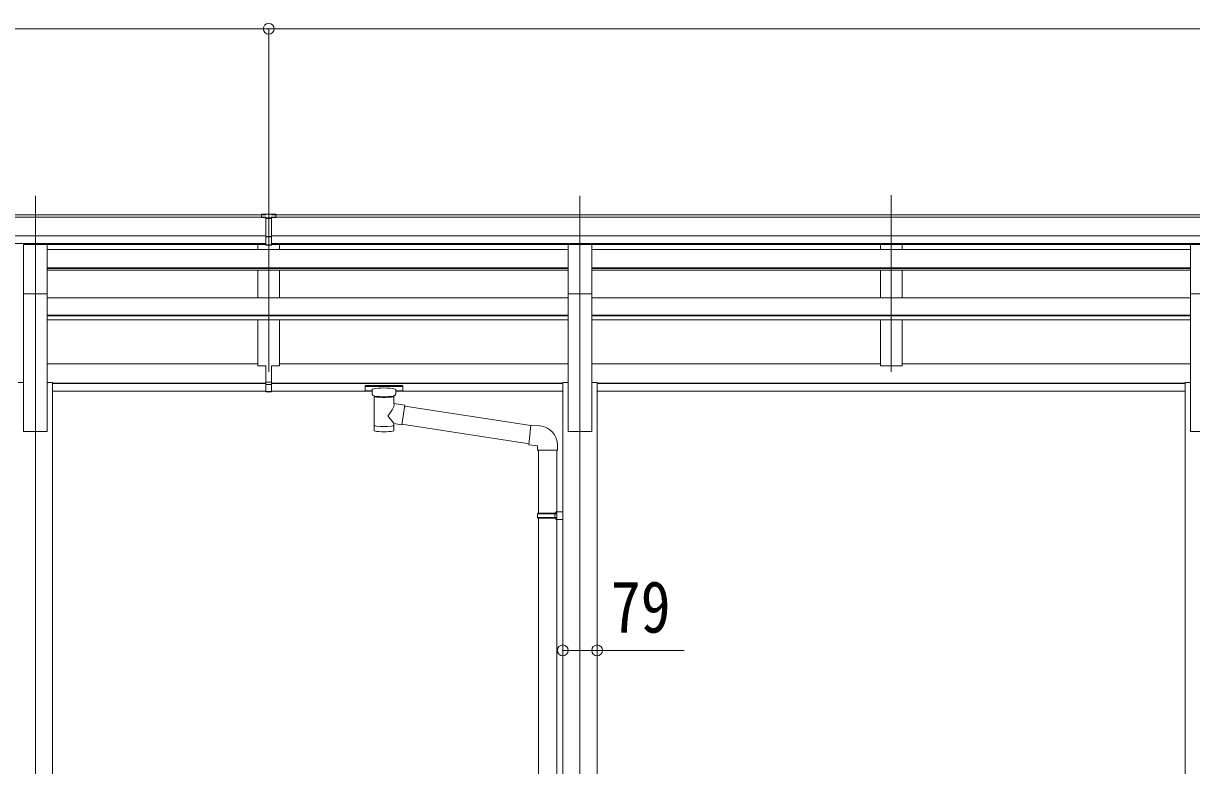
# Model space of a CAD drawing. Units: millimetres at full size. Extents: x -6988 to 7066, y -4877 to 4823.
# Drawn here: x 1289 to 3976, y -445 to 1264 of the extents above; entities that cross this region are included whole.
import ezdxf
from ezdxf.enums import TextEntityAlignment as Align

# ---------------------------------------------------------------- set-up
doc = ezdxf.new("R2010")
doc.units = ezdxf.units.MM
doc.header["$LTSCALE"] = 25
doc.header["$PDMODE"] = 32
doc.header["$PDSIZE"] = 25
for name, color, linetype, lineweight in [('0-1_本体', 4, 'Continuous', 9), ('0-2_部品', 7, 'Continuous', 9), ('0-3_ELV2', 3, 'Continuous', 9), ('0-8_PARTS2', 2, 'Continuous', 9), ('0-A_寸法', 6, 'Continuous', 9)]:
    doc.layers.add(name, color=color, linetype=linetype, lineweight=lineweight)
doc.styles.add('ＭＳ ゴシック', font='')
doc.styles.get('ＭＳ ゴシック').set_extended_font_data('MS Gothic')

msp = doc.modelspace()

# ---------------------------------------------------------------- linework, layer by layer
at = {"layer": '0-1_本体'}
for p, q in [((1846.56, 823.34), (-288.44, 823.34)), ((1846.56, 817.99), (-288.44, 817.99)), ((1859.56, 823.34), (4710.56, 823.34)), ((1859.56, 817.99), (4710.56, 817.99)), ((1846.56, 774.46), (-288.44, 774.46)), ((1846.56, 756.79), (-288.44, 756.79)), ((1343.56, 754.42), (1846.56, 754.42)), ((1828.06, 743.16), (1828.06, 754.42)), ((1859.56, 774.46), (4710.56, 774.46)), ((1859.56, 756.79), (4710.56, 756.79)), ((2541.66, 754.42), (1859.56, 754.42)), ((1878.06, 743.16), (1878.06, 754.42)), ((2596.66, 754.42), (3973.56, 754.42)), ((3260.16, 754.35), (3260.16, 743.16)), ((3310.16, 754.35), (3310.16, 743.16)), ((1343.56, 743.16), (1853.06, 743.16)), ((2541.66, 743.16), (1853.06, 743.16)), ((2596.66, 743.16), (3973.56, 743.16)), ((1343.56, 701.23), (1853.06, 701.23)), ((1343.56, 699.74), (1853.06, 699.74)), ((2541.66, 701.23), (1853.06, 701.23)), ((2541.66, 699.74), (1853.06, 699.74)), ((2596.66, 701.23), (3973.56, 701.23)), ((2596.66, 699.74), (3973.56, 699.74)), ((1343.56, 695.54), (1853.06, 695.54)), ((1828.06, 631.8), (1828.06, 695.54)), ((2541.66, 695.54), (1853.06, 695.54)), ((1878.06, 631.8), (1878.06, 695.54)), ((2596.66, 695.54), (3973.56, 695.54)), ((3260.16, 695.54), (3260.16, 631.8)), ((3310.16, 695.54), (3310.16, 631.8)), ((1288.66, 324.57), (1288.66, 641.36)), ((1343.57, 631.8), (1853.06, 631.8)), ((1343.66, 641.36), (1343.66, 324.57)), ((2541.65, 631.8), (1853.06, 631.8)), ((2541.66, 641.37), (2541.66, 324.58)), ((2596.66, 324.58), (2596.66, 641.37)), ((2596.67, 631.8), (3973.57, 631.8)), ((3973.56, 641.37), (3973.56, 324.58)), ((1343.56, 592.36), (1853.06, 592.36)), ((2541.66, 592.36), (1853.06, 592.36)), ((2596.66, 592.36), (3973.56, 592.36)), ((1343.56, 590.89), (1853.06, 590.89)), ((1343.56, 581.63), (1853.06, 581.63)), ((1828.06, 475.16), (1828.06, 581.63)), ((2541.66, 590.89), (1853.06, 590.89)), ((2541.66, 581.63), (1853.06, 581.63)), ((1878.06, 475.16), (1878.06, 581.63)), ((2596.66, 590.89), (3973.56, 590.89)), ((2596.66, 581.63), (3973.56, 581.63)), ((3260.16, 581.63), (3260.16, 475.14)), ((3310.16, 581.63), (3310.16, 475.14)), ((1828.06, 479.96), (1343.56, 479.96)), ((1846.56, 475.16), (1828.06, 475.16)), ((1859.56, 475.16), (1878.06, 475.16)), ((1859.56, 475.16), (1878.06, 475.16)), ((1878.06, 479.96), (2541.66, 479.96)), ((2596.66, 479.96), (3260.16, 479.96)), ((3260.16, 475.14), (3310.16, 475.14)), ((3310.16, 479.96), (3973.56, 479.96)), ((1288.66, 437.14), (1276.66, 437.14)), ((1355.66, 437.14), (1343.66, 437.14)), ((1355.66, 437.14), (1355.66, -1950.32)), ((1846.56, 435.87), (1355.66, 435.87)), ((1846.56, 434.47), (1355.66, 434.47)), ((1859.56, 435.87), (2529.66, 435.87)), ((1859.56, 434.47), (2529.66, 434.47)), ((2529.66, 437.15), (2541.66, 437.15)), ((2529.66, 437.15), (2529.66, -1950.31)), ((2596.66, 437.15), (2608.66, 437.15)), ((2608.66, 437.15), (2608.66, -1950.31)), ((2608.66, 435.87), (3961.56, 435.87)), ((2608.66, 434.47), (3961.56, 434.47)), ((3961.56, 437.15), (3973.56, 437.15)), ((3961.56, 437.15), (3961.56, -1950.31)), ((1846.56, 417.1), (1355.66, 417.1)), ((1859.56, 417.1), (2091.16, 417.1)), ((2145.16, 417.1), (2529.66, 417.1)), ((2608.66, 417.1), (3961.56, 417.1)), ((1343.66, 324.57), (1288.66, 324.57)), ((2541.66, 324.58), (2596.66, 324.58)), ((3973.56, 324.58), (4028.56, 324.58))]:
    msp.add_line(p, q, dxfattribs=at)
at = {"layer": '0-2_部品'}
for p, q in [((1343.66, 755.09), (1288.66, 755.09)), ((1288.66, 640.93), (1288.66, 755.09)), ((1343.66, 640.93), (1343.66, 755.09)), ((2541.66, 755.1), (2596.66, 755.1)), ((2541.66, 640.94), (2541.66, 755.1)), ((2596.66, 640.94), (2596.66, 755.1)), ((3973.56, 755.1), (4028.56, 755.1)), ((3973.56, 640.94), (3973.56, 755.1)), ((1343.66, 640.93), (1288.66, 640.93)), ((2541.66, 640.94), (2596.66, 640.94)), ((3973.56, 640.94), (4028.56, 640.94)), ((2074.66, 429.21), (2074.66, 418.45)), ((2074.66, 429.02), (2074.66, 427.48)), ((2076.66, 429.88), (2159.66, 429.88)), ((2076.66, 427.7), (2159.66, 427.7)), ((2076.66, 417.79), (2091.16, 417.79)), ((2091.16, 410.98), (2091.16, 421.26)), ((2095.26, 406.48), (2095.24, 326.19)), ((2141.06, 388.91), (2141.06, 406.49)), ((2145.16, 410.98), (2145.16, 421.26)), ((2145.16, 417.79), (2159.66, 417.79)), ((2161.66, 429.21), (2161.66, 418.45)), ((2166.28, 385), (2141.06, 388.91)), ((2166.28, 385), (2159.26, 339.74)), ((2455.63, 338.05), (2165.97, 382.99)), ((2141.08, 326.19), (2141.06, 342.82)), ((2141.06, 342.57), (2159.26, 339.74)), ((2451.97, 296.12), (2159.53, 341.48)), ((2476.58, 337.51), (2455.75, 339.33)), ((2471.66, 281.76), (2517.66, 281.76)), ((2473.66, 281.76), (2473.66, 136.64)), ((2515.66, 281.76), (2515.66, 139.2)), ((2517.66, 281.76), (2517.66, 292.68)), ((2471.66, 134.64), (2472.66, 136.64)), ((2471.66, 134.64), (2515.66, 134.64)), ((2471.66, 134.64), (2471.66, 126.64)), ((2472.66, 136.64), (2515.66, 136.64)), ((2511.18, 134.64), (2510.75, 136.64)), ((2513.66, 139.14), (2529.66, 139.61)), ((2513.66, 137.14), (2513.66, 139.14)), ((2513.66, 137.14), (2515.66, 137.14)), ((2529.66, 139.61), (2529.66, 121.67)), ((2471.66, 126.64), (2515.66, 126.64)), ((2471.66, 126.64), (2472.66, 124.64)), ((2472.66, 124.64), (2515.66, 124.64)), ((2473.66, 124.64), (2473.66, -962.55)), ((2513.66, 122.14), (2513.66, 124.14)), ((2513.66, 122.14), (2529.66, 121.67)), ((2515.66, 122.08), (2515.66, -959.99))]:
    msp.add_line(p, q, dxfattribs=at)
for points in [[(2074.66, 429.21), (2074.7, 429.41), (2074.78, 429.55), (2074.88, 429.64), (2074.98, 429.7), (2075.1, 429.75), (2075.39, 429.81), (2075.89, 429.86), (2076.43, 429.88), (2076.66, 429.88)], [(2074.66, 418.45), (2074.7, 418.26), (2074.78, 418.12), (2074.88, 418.03), (2074.98, 417.97), (2075.1, 417.92), (2075.39, 417.86), (2075.89, 417.81), (2076.43, 417.79), (2076.66, 417.79)], [(2091.2, 411.04), (2091.18, 410.68), (2091.42, 409.73), (2091.94, 408.84), (2092.75, 408), (2093.86, 407.21), (2095.26, 406.48)], [(2141.06, 406.49), (2141.29, 406.59), (2142.65, 407.32), (2143.76, 408.17), (2144.52, 409.04), (2144.98, 409.93), (2145.15, 410.82)], [(2159.66, 429.88), (2160.01, 429.87), (2160.54, 429.85), (2160.99, 429.8), (2161.3, 429.72), (2161.47, 429.62), (2161.59, 429.48), (2161.65, 429.3), (2161.66, 429.21)], [(2159.66, 417.79), (2160.01, 417.79), (2160.54, 417.82), (2160.99, 417.87), (2161.3, 417.95), (2161.47, 418.05), (2161.59, 418.19), (2161.65, 418.37), (2161.66, 418.45)], [(2455.75, 339.33), (2451.74, 293.51), (2471.66, 291.76), (2471.66, 281.76)], [(2511.18, 134.64), (2511.18, 126.64), (2510.75, 124.64)], [(2513.66, 124.14), (2515.66, 124.14), (2515.66, 137.14)]]:
    msp.add_lwpolyline(points, dxfattribs=at)
msp.add_arc((2472.66, 292.68), 45, 0, 85, dxfattribs=at)
for centre, major_axis, ratio, start_param, end_param in [((2076.66, 427.48), (2, 0), 0.109601, 1.5707963, 3.1415927), ((2118.16, 421.26), (27, 0), 0.122176, 6.2831853, 9.424778), ((2118.17, 406.03), (-22.91, 0.42), 0.072511, 0.0008029, 1.5715993), ((2118.17, 404.41), (-22.91, 0.42), 0.072511, 0.0008029, 1.5715993), ((2118.15, 406.03), (22.92, 0.42), 0.07247, 4.71158, 6.2823764), ((2118.15, 404.41), (22.92, 0.42), 0.07247, 4.71158, 6.2823764), ((2129.16, 410.98), (16, 0), 0.361356, 6.2636979, 6.2831853), ((2159.66, 427.48), (2, 0), 0.109601, 0, 1.5707963), ((2118.16, 362.37), (-22.81, -26.62), 0.234429, 1.6855472, 3.1268519), ((2120.72, 365.01), (20.32, -22.25), 0.045535, 0.0389954, 1.3075346), ((2118.16, 326.19), (22.92, 0), 0.101955, 3.1415499, 6.2833984), ((2118.16, 338.63), (22.91, 0), 0.122865, 3.1415927, 6.2831853)]:
    msp.add_ellipse(centre, major_axis=major_axis, ratio=ratio, start_param=start_param, end_param=end_param, dxfattribs=at)
at = {"layer": '0-3_ELV2'}
for p, q in [((1836.45, 816.9), (1836.45, 824.74)), ((1836.45, 816.9), (1846.45, 816.9)), ((1852.95, 816.08), (1846.45, 816.48)), ((1846.45, 814.9), (1859.45, 814.9)), ((1846.66, 753.27), (1846.66, 818.55)), ((1846.66, 816.42), (1853.16, 816.1)), ((1859.66, 814.9), (1846.66, 814.9)), ((1859.45, 816.42), (1852.96, 816.1)), ((1853.16, 816.08), (1859.66, 816.48)), ((1859.45, 753.27), (1859.45, 818.55)), ((1869.66, 816.9), (1859.66, 816.9)), ((1869.66, 816.9), (1869.66, 824.74)), ((1846.45, 773.38), (1852.95, 773.22)), ((1846.45, 754.34), (1852.95, 753.94)), ((1853.16, 773.22), (1846.66, 773.38)), ((1853.16, 753.94), (1846.66, 754.34)), ((1852.95, 773.22), (1859.45, 773.38)), ((1852.95, 753.94), (1859.45, 754.34)), ((1859.66, 773.38), (1853.16, 773.22)), ((1859.66, 754.34), (1853.16, 753.94)), ((1846.46, 437.67), (1846.46, 475.15)), ((1846.66, 437.67), (1846.66, 475.15)), ((1859.46, 437.67), (1859.46, 475.15)), ((1859.66, 437.67), (1859.66, 475.15)), ((1846.46, 437.67), (1859.46, 437.67)), ((1846.46, 415.43), (1846.46, 437.67)), ((1846.46, 432.27), (1859.46, 432.27)), ((1859.66, 437.67), (1846.66, 437.67)), ((1846.66, 415.43), (1846.66, 437.67)), ((1859.66, 432.27), (1846.66, 432.27)), ((1859.46, 415.43), (1859.46, 437.67)), ((1859.66, 415.43), (1859.66, 437.67)), ((1846.46, 416.49), (1852.96, 416.09)), ((1853.16, 416.09), (1846.66, 416.49)), ((1852.96, 416.09), (1859.46, 416.49)), ((1859.66, 416.49), (1853.16, 416.09))]:
    msp.add_line(p, q, dxfattribs=at)
for points in [[(1836.45, 824.74), (1854.45, 824.9), (1869.45, 824.77)], [(1869.66, 824.74), (1851.66, 824.9), (1836.66, 824.77)], [(1846.66, 816.94), (1836.66, 817.03), (1836.66, 824.77)], [(1859.45, 753.27), (1852.95, 752.88), (1846.45, 753.27), (1846.45, 818.61)], [(1846.66, 753.27), (1853.16, 752.88), (1859.66, 753.27), (1859.66, 818.61)], [(1859.45, 816.94), (1869.45, 817.03), (1869.45, 824.77)], [(1859.45, 772.28), (1856.2, 772.2), (1852.95, 772.12), (1849.71, 772.2), (1846.45, 772.28)], [(1846.66, 772.28), (1849.92, 772.2), (1853.16, 772.12), (1856.4, 772.2), (1859.66, 772.28)], [(1859.46, 415.43), (1852.96, 415.03), (1846.46, 415.43)], [(1846.66, 415.43), (1853.16, 415.03), (1859.66, 415.43)]]:
    msp.add_lwpolyline(points, dxfattribs=at)
for centre, major_axis, start_param, end_param in [((1877.53, 814.59), (24.57, -1.51), 3.1422238, 3.1491027), ((1828.59, 814.59), (-24.57, -1.51), 3.1340826, 3.1409615)]:
    msp.add_ellipse(centre, major_axis=major_axis, ratio=0.121868, start_param=start_param, end_param=end_param, dxfattribs=at)
at = {"layer": '0-8_PARTS2'}
for p, q in [((1316.16, 866.85), (1316.16, -2796.61)), ((1853.06, 868.27), (1853.06, 461.47)), ((2569.06, 866.86), (2569.06, -2796.6)), ((3285.16, 868.27), (3285.16, 461.48))]:
    msp.add_line(p, q, dxfattribs=at)
at = {"layer": '0-A_寸法'}
for p, q in [((1853.06, 1251.14), (-294.94, 1251.14)), ((1853.06, 1251.14), (1853.06, 828.52)), ((1853.06, 1251.14), (1853.06, 828.52)), ((1853.06, 1251.14), (4717.06, 1251.14)), ((2529.56, -179.26), (2608.56, -179.26)), ((2608.56, -179.26), (2808.56, -179.26))]:
    msp.add_line(p, q, dxfattribs=at)
for p in [(1853.06, 1251.14), (1853.06, 1251.14), (2529.56, -179.26), (2608.56, -179.26)]:
    msp.add_point(p, dxfattribs=at)

# ---------------------------------------------------------------- texts
at = {"layer": '0-A_寸法', "color": 7, "style": 'ＭＳ ゴシック', "width": 0.85}
msp.add_text('79', height=119.1, dxfattribs=at).set_placement((2639.81, -174.26), align=Align.BOTTOM_LEFT)

doc.saveas('drawing.dxf')
